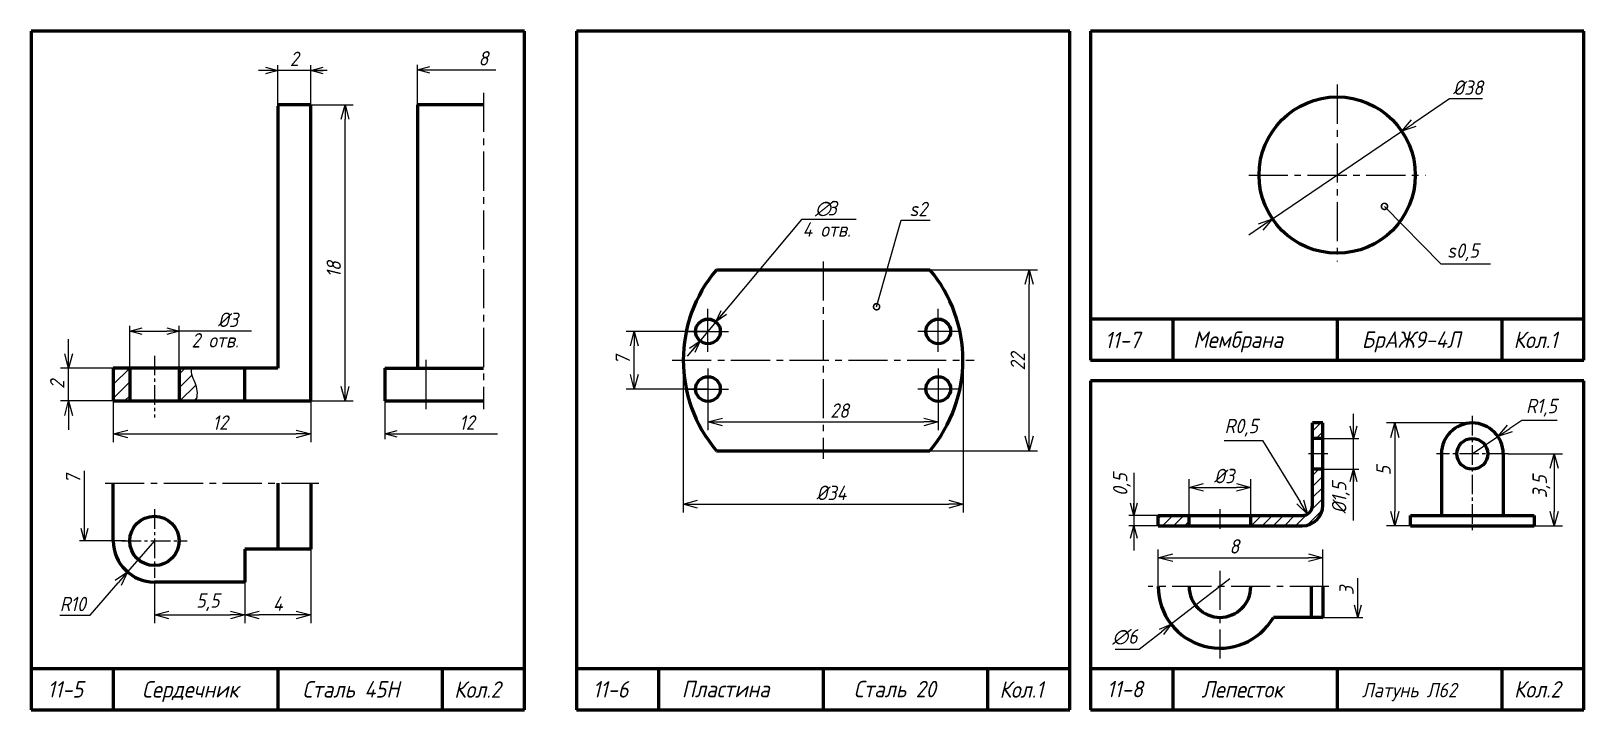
# Model space of a CAD drawing. Header units: millimetres. Extents: x -269 to 499, y 126 to 466.
# Drawn here: x 121 to 498.6, y 301 to 466 of the extents above; entities that cross this region are included whole.
import ezdxf

# ---------------------------------------------------------------- set-up
doc = ezdxf.new("R2010")
doc.units = ezdxf.units.MM
doc.header["$LTSCALE"] = 0.5
doc.linetypes.add('CENTER2', pattern=[28.575, 19.05, -3.175, 3.175, -3.175])
doc.linetypes.add('осевая2', pattern=[28.575, 19.05, -3.175, 3.175, -3.175])
doc.layers.get('0').update_dxf_attribs({"lineweight": 60})
doc.layers.get('Defpoints').update_dxf_attribs({"color": 5})
doc.styles.get("Standard").update_dxf_attribs({"font": 'isocpeui.ttf', "width": 0.9})
doc.dimstyles.new('Standart 1', dxfattribs={"dimtxt": 3.5, "dimasz": 3.5, "dimexe": 2, "dimexo": 0, "dimgap": 1, "dimtad": 1, "dimtoh": 1, "dimdec": 0, "dimtxsty": 'Standard', "dimblk": 'OPEN30', "dimcen": 2.5, "dimadec": 0, "dimazin": 0, "dimtfac": 1, "dimtdec": 0, "dimtmove": 0, "dimatfit": 3, "dimldrblk": 'DOTSMALL', "dimfxl": 0, "dimarcsym": 0})

# ---------------------------------------------------------------- blocks, each defined once
blk = doc.blocks.new('_Open30')
at = {"color": 0, "linetype": 'ByBlock', "lineweight": -2}
for p, q in [((-1, 0.27), (0, 0)), ((0, 0), (-1, -0.27)), ((0, 0), (-1, 0))]:
    blk.add_line(p, q, dxfattribs=at)
blk = doc.blocks.new('*D78')
at = {"color": 0, "lineweight": -2}
for p, q in [((465.88, 449.5), (457.22, 443.63)), ((473.92, 449.5), (465.88, 449.5)), ((422.88, 420.34), (454.33, 441.66)), ((419.98, 418.37), (417.08, 416.41))]:
    blk.add_line(p, q, dxfattribs=at)
at = {"layer": 'Defpoints', "color": 0}
for p in [(454.33, 441.66), (422.88, 420.34)]:
    blk.add_point(p, dxfattribs=at)
at = {"color": 0, "lineweight": -2, "xscale": 3.5, "yscale": 3.5, "zscale": 3.5}
for p, rotation in [((454.33, 441.66), 214.1462770754101), ((422.88, 420.34), 34.14627707541009)]:
    blk.add_blockref('_Open30', p, dxfattribs=dict(at, rotation=rotation))
at = {"color": 0, "lineweight": -3, "insert": (470.4, 452.25), "char_height": 3.5, "attachment_point": 5}
blk.add_mtext('%%C38', dxfattribs=at)
blk = doc.blocks.new('_DotSmall')
at = {"color": 0, "linetype": 'ByBlock', "const_width": 0.5}
blk.add_lwpolyline([(-0.0625, 0, 1), (0.0625, 0, 1)], format="xyb", close=True, dxfattribs=at)
blk = doc.blocks.new('*D79')
at = {"color": 0, "lineweight": -2}
for p, q in [((285.6, 373.5), (285.6, 369)), ((289.1, 371), (338.1, 371)), ((341.6, 373.5), (341.6, 369))]:
    blk.add_line(p, q, dxfattribs=at)
at = {"layer": 'Defpoints', "color": 0}
for p in [(285.6, 373.5), (341.6, 373.5), (341.6, 371)]:
    blk.add_point(p, dxfattribs=at)
at = {"color": 0, "lineweight": -2, "xscale": 3.5, "yscale": 3.5, "zscale": 3.5, "rotation": 180}
blk.add_blockref('_Open30', (285.6, 371), dxfattribs=at)
at = {"color": 0, "lineweight": -2, "xscale": 3.5, "yscale": 3.5, "zscale": 3.5}
blk.add_blockref('_Open30', (341.6, 371), dxfattribs=at)
at = {"color": 0, "lineweight": -3, "insert": (317.6, 373.75), "char_height": 3.5, "attachment_point": 5}
blk.add_mtext('28', dxfattribs=at)
blk = doc.blocks.new('*D80')
at = {"color": 0, "lineweight": -2}
for p, q in [((285.6, 393), (265.68, 393)), ((267.68, 382.5), (267.68, 389.5)), ((285.6, 379), (265.68, 379))]:
    blk.add_line(p, q, dxfattribs=at)
at = {"layer": 'Defpoints', "color": 0}
for p in [(267.68, 393), (285.6, 393), (285.6, 379)]:
    blk.add_point(p, dxfattribs=at)
at = {"color": 0, "lineweight": -2, "xscale": 3.5, "yscale": 3.5, "zscale": 3.5}
for p, rotation in [((267.68, 393), 90), ((267.68, 379), 270)]:
    blk.add_blockref('_Open30', p, dxfattribs=dict(at, rotation=rotation))
at = {"color": 0, "lineweight": -3, "insert": (264.91, 386), "char_height": 3.5, "attachment_point": 5, "rotation": 90}
blk.add_mtext('7', dxfattribs=at)
blk = doc.blocks.new('*D81')
at = {"color": 0, "lineweight": -2}
for p, q in [((339.6, 408), (365.69, 408)), ((363.69, 367.5), (363.69, 404.5)), ((339.6, 364), (365.69, 364))]:
    blk.add_line(p, q, dxfattribs=at)
at = {"layer": 'Defpoints', "color": 0}
for p in [(339.6, 408), (363.69, 408), (339.6, 364)]:
    blk.add_point(p, dxfattribs=at)
at = {"color": 0, "lineweight": -2, "xscale": 3.5, "yscale": 3.5, "zscale": 3.5}
for p, rotation in [((363.69, 408), 90), ((363.69, 364), 270)]:
    blk.add_blockref('_Open30', p, dxfattribs=dict(at, rotation=rotation))
at = {"color": 0, "lineweight": -3, "insert": (360.94, 385.65), "char_height": 3.5, "attachment_point": 5, "rotation": 90}
blk.add_mtext('22', dxfattribs=at)
blk = doc.blocks.new('*D82')
at = {"color": 0, "lineweight": -2}
for p, q in [((279.54, 386), (279.54, 349)), ((347.66, 386), (347.66, 349)), ((283.04, 351), (344.16, 351))]:
    blk.add_line(p, q, dxfattribs=at)
at = {"layer": 'Defpoints', "color": 0}
for p in [(279.54, 386), (347.66, 386), (347.66, 351)]:
    blk.add_point(p, dxfattribs=at)
at = {"color": 0, "lineweight": -2, "xscale": 3.5, "yscale": 3.5, "zscale": 3.5, "rotation": 180}
blk.add_blockref('_Open30', (279.54, 351), dxfattribs=at)
at = {"color": 0, "lineweight": -2, "xscale": 3.5, "yscale": 3.5, "zscale": 3.5}
blk.add_blockref('_Open30', (347.66, 351), dxfattribs=at)
at = {"color": 0, "lineweight": -3, "insert": (315.6, 353.75), "char_height": 3.5, "attachment_point": 5}
blk.add_mtext('%%C34', dxfattribs=at)
blk = doc.blocks.new('*D83')
at = {"color": 0, "lineweight": -2}
for p, q in [((402.6, 348.25), (402.6, 357.1)), ((406.1, 355.1), (414.1, 355.1)), ((417.6, 348.25), (417.6, 357.1))]:
    blk.add_line(p, q, dxfattribs=at)
at = {"layer": 'Defpoints', "color": 0}
for p in [(417.6, 355.1), (402.6, 348.25), (417.6, 348.25)]:
    blk.add_point(p, dxfattribs=at)
at = {"color": 0, "lineweight": -2, "xscale": 3.5, "yscale": 3.5, "zscale": 3.5, "rotation": 180}
blk.add_blockref('_Open30', (402.6, 355.1), dxfattribs=at)
at = {"color": 0, "lineweight": -2, "xscale": 3.5, "yscale": 3.5, "zscale": 3.5}
blk.add_blockref('_Open30', (417.6, 355.1), dxfattribs=at)
at = {"color": 0, "lineweight": -3, "insert": (411.11, 357.85), "char_height": 3.5, "attachment_point": 5}
blk.add_mtext('%%c3', dxfattribs=at)
blk = doc.blocks.new('*D84')
at = {"color": 0, "lineweight": -2}
for p, q in [((411.15, 366.5), (420.4, 366.5)), ((420.4, 366.5), (429.58, 351.6))]:
    blk.add_line(p, q, dxfattribs=at)
at = {"layer": 'Defpoints', "color": 0}
for p in [(430.1, 350.75), (431.41, 348.62)]:
    blk.add_point(p, dxfattribs=at)
at = {"color": 0, "lineweight": -2, "xscale": 3.5, "yscale": 3.5, "zscale": 3.5, "rotation": 301.6283225219282}
blk.add_blockref('_Open30', (431.41, 348.62), dxfattribs=at)
at = {"color": 0, "lineweight": -3, "insert": (415.28, 369.6), "char_height": 3.5, "attachment_point": 5}
blk.add_mtext('R0,5', dxfattribs=at)
blk = doc.blocks.new('*D85')
at = {"color": 0, "lineweight": -2}
for p, q in [((483.48, 371.36), (480.58, 369.4)), ((492.08, 371.36), (483.48, 371.36)), ((471.46, 363.25), (477.68, 367.44))]:
    blk.add_line(p, q, dxfattribs=at)
at = {"layer": 'Defpoints', "color": 0}
for p in [(477.68, 367.44), (471.46, 363.25)]:
    blk.add_point(p, dxfattribs=at)
at = {"color": 0, "lineweight": -2, "xscale": 3.5, "yscale": 3.5, "zscale": 3.5, "rotation": 214.0073273432891}
blk.add_blockref('_Open30', (477.68, 367.44), dxfattribs=at)
at = {"color": 0, "lineweight": -3, "insert": (488.28, 374.46), "char_height": 3.5, "attachment_point": 5}
blk.add_mtext('R1,5', dxfattribs=at)
blk = doc.blocks.new('*D86')
at = {"color": 0, "lineweight": -2}
for p, q in [((395.1, 331), (395.1, 340)), ((435.1, 331), (435.1, 340)), ((398.6, 338), (431.6, 338))]:
    blk.add_line(p, q, dxfattribs=at)
at = {"layer": 'Defpoints', "color": 0}
for p in [(435.1, 338), (395.1, 331), (435.1, 331)]:
    blk.add_point(p, dxfattribs=at)
at = {"color": 0, "lineweight": -2, "xscale": 3.5, "yscale": 3.5, "zscale": 3.5, "rotation": 180}
blk.add_blockref('_Open30', (395.1, 338), dxfattribs=at)
at = {"color": 0, "lineweight": -2, "xscale": 3.5, "yscale": 3.5, "zscale": 3.5}
blk.add_blockref('_Open30', (435.1, 338), dxfattribs=at)
at = {"color": 0, "lineweight": -3, "insert": (413.6, 340.75), "char_height": 3.5, "attachment_point": 5}
blk.add_mtext('8', dxfattribs=at)
blk = doc.blocks.new('*D87')
at = {"color": 0, "lineweight": -2}
for p, q in [((471.46, 370.75), (450.62, 370.75)), ((452.62, 367.25), (452.62, 349.25)), ((456.46, 345.75), (450.62, 345.75))]:
    blk.add_line(p, q, dxfattribs=at)
at = {"layer": 'Defpoints', "color": 0}
for p in [(471.46, 370.75), (452.62, 345.75), (456.46, 345.75)]:
    blk.add_point(p, dxfattribs=at)
at = {"color": 0, "lineweight": -2, "xscale": 3.5, "yscale": 3.5, "zscale": 3.5}
for p, rotation in [((452.62, 370.75), 90), ((452.62, 345.75), 270)]:
    blk.add_blockref('_Open30', p, dxfattribs=dict(at, rotation=rotation))
at = {"color": 0, "lineweight": -3, "insert": (449.87, 359.15), "char_height": 3.5, "attachment_point": 5, "rotation": 90}
blk.add_mtext('5', dxfattribs=at)
blk = doc.blocks.new('*D46')
at = {"color": 0, "lineweight": -2}
for p, q in [((480.21, 363.25), (493.35, 363.25)), ((491.35, 359.75), (491.35, 349.25)), ((486.46, 345.75), (493.35, 345.75))]:
    blk.add_line(p, q, dxfattribs=at)
at = {"layer": 'Defpoints', "color": 0}
for p in [(480.21, 363.25), (486.46, 345.75), (491.35, 345.75)]:
    blk.add_point(p, dxfattribs=at)
at = {"color": 0, "lineweight": -2, "xscale": 3.5, "yscale": 3.5, "zscale": 3.5}
for p, rotation in [((491.35, 363.25), 90), ((491.35, 345.75), 270)]:
    blk.add_blockref('_Open30', p, dxfattribs=dict(at, rotation=rotation))
at = {"color": 0, "lineweight": -3, "insert": (488.25, 355.25), "char_height": 3.5, "attachment_point": 5, "rotation": 90}
blk.add_mtext('3,5', dxfattribs=at)
blk = doc.blocks.new('*D54')
at = {"color": 0, "lineweight": -2}
for p, q in [((189, 448.09), (199.36, 448.09)), ((197.36, 379.59), (197.36, 444.59)), ((189, 376.09), (199.36, 376.09))]:
    blk.add_line(p, q, dxfattribs=at)
at = {"layer": 'Defpoints', "color": 0}
for p in [(189, 448.09), (197.36, 448.09), (189, 376.09)]:
    blk.add_point(p, dxfattribs=at)
at = {"color": 0, "lineweight": -2, "xscale": 3.5, "yscale": 3.5, "zscale": 3.5}
for p, rotation in [((197.36, 448.09), 90), ((197.36, 376.09), 270)]:
    blk.add_blockref('_Open30', p, dxfattribs=dict(at, rotation=rotation))
at = {"color": 0, "lineweight": -3, "insert": (194.61, 408.07), "char_height": 3.5, "attachment_point": 5, "rotation": 90}
blk.add_mtext('18', dxfattribs=at)
blk = doc.blocks.new('*D55')
at = {"color": 0, "lineweight": -2}
for p, q in [((151, 332.09), (151, 322.09)), ((173, 332.09), (173, 322.09)), ((154.5, 324.09), (169.5, 324.09))]:
    blk.add_line(p, q, dxfattribs=at)
at = {"layer": 'Defpoints', "color": 0}
for p in [(151, 332.09), (173, 332.09), (173, 324.09)]:
    blk.add_point(p, dxfattribs=at)
at = {"color": 0, "lineweight": -2, "xscale": 3.5, "yscale": 3.5, "zscale": 3.5, "rotation": 180}
blk.add_blockref('_Open30', (151, 324.09), dxfattribs=at)
at = {"color": 0, "lineweight": -2, "xscale": 3.5, "yscale": 3.5, "zscale": 3.5}
blk.add_blockref('_Open30', (173, 324.09), dxfattribs=at)
at = {"color": 0, "lineweight": -3, "insert": (164, 327.19), "char_height": 3.5, "attachment_point": 5}
blk.add_mtext('5,5', dxfattribs=at)
blk = doc.blocks.new('*D56')
at = {"color": 0, "lineweight": -2}
for p, q in [((189, 340.09), (189, 322.09)), ((173, 332.09), (173, 322.09)), ((185.5, 324.09), (176.5, 324.09))]:
    blk.add_line(p, q, dxfattribs=at)
at = {"layer": 'Defpoints', "color": 0}
for p in [(189, 340.09), (173, 332.09), (173, 324.09)]:
    blk.add_point(p, dxfattribs=at)
at = {"color": 0, "lineweight": -2, "xscale": 3.5, "yscale": 3.5, "zscale": 3.5, "rotation": 180}
blk.add_blockref('_Open30', (173, 324.09), dxfattribs=at)
at = {"color": 0, "lineweight": -2, "xscale": 3.5, "yscale": 3.5, "zscale": 3.5}
blk.add_blockref('_Open30', (189, 324.09), dxfattribs=at)
at = {"color": 0, "lineweight": -3, "insert": (181, 326.84), "char_height": 3.5, "attachment_point": 5}
blk.add_mtext('4', dxfattribs=at)
blk = doc.blocks.new('*D57')
at = {"color": 0, "lineweight": -2}
for p, q in [((141, 376.09), (141, 366.09)), ((189, 376.09), (189, 366.09)), ((144.5, 368.09), (185.5, 368.09))]:
    blk.add_line(p, q, dxfattribs=at)
at = {"layer": 'Defpoints', "color": 0}
for p in [(141, 376.09), (189, 376.09), (189, 368.09)]:
    blk.add_point(p, dxfattribs=at)
at = {"color": 0, "lineweight": -2, "xscale": 3.5, "yscale": 3.5, "zscale": 3.5, "rotation": 180}
blk.add_blockref('_Open30', (141, 368.09), dxfattribs=at)
at = {"color": 0, "lineweight": -2, "xscale": 3.5, "yscale": 3.5, "zscale": 3.5}
blk.add_blockref('_Open30', (189, 368.09), dxfattribs=at)
at = {"color": 0, "lineweight": -3, "insert": (167, 370.84), "char_height": 3.5, "attachment_point": 5}
blk.add_mtext('12', dxfattribs=at)
blk = doc.blocks.new('*D58')
at = {"color": 0, "lineweight": -2}
for p, q in [((130.13, 387.59), (130.13, 391.09)), ((141, 384.09), (128.13, 384.09)), ((130.13, 376.09), (130.13, 384.09)), ((141, 376.09), (128.13, 376.09)), ((130.13, 372.59), (130.13, 369.09))]:
    blk.add_line(p, q, dxfattribs=at)
at = {"layer": 'Defpoints', "color": 0}
for p in [(130.13, 384.09), (141, 384.09), (141, 376.09)]:
    blk.add_point(p, dxfattribs=at)
at = {"color": 0, "lineweight": -2, "xscale": 3.5, "yscale": 3.5, "zscale": 3.5}
for p, rotation in [((130.13, 384.09), 270), ((130.13, 376.09), 90)]:
    blk.add_blockref('_Open30', p, dxfattribs=dict(at, rotation=rotation))
at = {"color": 0, "lineweight": -3, "insert": (127.38, 380.09), "char_height": 3.5, "attachment_point": 5, "rotation": 90}
blk.add_mtext('2', dxfattribs=at)
blk = doc.blocks.new('*D59')
at = {"color": 0, "lineweight": -2}
for p, q in [((151, 342.09), (144.46, 334.53)), ((135.34, 324), (142.16, 331.88)), ((127.98, 324), (135.34, 324))]:
    blk.add_line(p, q, dxfattribs=at)
at = {"layer": 'Defpoints', "color": 0}
for p in [(151, 342.09), (144.46, 334.53)]:
    blk.add_point(p, dxfattribs=at)
at = {"color": 0, "lineweight": -2, "xscale": 3.5, "yscale": 3.5, "zscale": 3.5, "rotation": 49.11922437698752}
blk.add_blockref('_Open30', (144.46, 334.53), dxfattribs=at)
at = {"color": 0, "lineweight": -3, "insert": (131.16, 326.75), "char_height": 3.5, "attachment_point": 5}
blk.add_mtext('R10', dxfattribs=at)

msp = doc.modelspace()

# ---------------------------------------------------------------- hatches: boundary and pattern name
at = {"lineweight": -3}
h = msp.add_hatch(dxfattribs=at)
h.set_pattern_fill('ANSI31', color=256, scale=0.75, style=0)
h.paths.add_polyline_path([(145, 384.09), (141.04, 384.09), (141, 384.04), (141, 376.09), (145, 376.09)])
h = msp.add_hatch(dxfattribs=at)
h.set_pattern_fill('ANSI31', color=256, scale=0.75, style=0)
edge = h.paths.add_edge_path()
edge.add_spline(control_points=[(161, 376.09), (161.5, 377.32), (161.44, 380.2), (159.57, 382.78), (160, 384.09)], knot_values=[0, 0, 0, 0, 4, 8.123106, 8.123106, 8.123106, 8.123106], degree=3, periodic=0)
edge.add_line((160, 384.09), (157, 384.09))
edge.add_line((157, 384.09), (157, 376.09))
edge.add_line((157, 376.09), (161, 376.09))
h = msp.add_hatch(dxfattribs=at)
h.set_pattern_fill('ANSI31', scale=0.6, style=0)
h.set_pattern_definition([(45, (223.6025, 281), (-1.347038, 1.347038), [])])
h.paths.add_polyline_path([(395.1, 348.25), (395.1, 345.75), (402.6, 345.75), (402.6, 348.25)])
h.paths.add_polyline_path([(430.1, 345.75, 0.414214), (435.1, 350.75), (435.1, 359.5), (432.6, 359.5), (432.6, 350.75, -0.414214), (430.1, 348.25), (417.6, 348.25), (417.6, 345.75)])
h.paths.add_polyline_path([(432.6, 367), (435.1, 367), (435.1, 370.75), (432.6, 370.75)])

# ---------------------------------------------------------------- linework, layer by layer
at = {"color": 7, "lineweight": 60}
for p, q in [((241, 466), (121, 466)), ((121, 466), (121, 301)), ((241, 301), (241, 466)), ((373.6, 466), (253.6, 466)), ((253.6, 466), (253.6, 301)), ((373.6, 301), (373.6, 466)), ((498.6, 466), (378.6, 466)), ((378.6, 466), (378.6, 386)), ((498.6, 386), (498.6, 466)), ((189, 448.09), (181, 448.09)), ((181, 447.78), (181, 384.09)), ((189, 376.09), (189, 448.09)), ((215, 448.09), (215, 384.09)), ((231, 448.09), (215, 448.09)), ((287.68, 408), (339.53, 408)), ((498.6, 396), (378.6, 396)), ((398.6, 396), (398.6, 386)), ((438.6, 396), (438.6, 386)), ((478.6, 396), (478.6, 386)), ((378.6, 386), (498.6, 386)), ((141, 384.09), (141, 376.09)), ((181, 384.09), (141, 384.09)), ((145, 384.09), (145, 376.09)), ((157, 384.09), (157, 376.09)), ((173, 376.09), (173, 384.09)), ((207, 384.09), (231, 384.09)), ((207, 384.09), (207, 376.09)), ((498.6, 381), (378.6, 381)), ((378.6, 381), (378.6, 301)), ((498.6, 301), (498.6, 381)), ((141, 376.09), (189, 376.09)), ((207, 376.09), (231, 376.09)), ((432.6, 350.75), (432.6, 370.75)), ((435.1, 370.75), (432.6, 370.75)), ((435.1, 350.75), (435.1, 370.75)), ((435.1, 367), (432.6, 367)), ((287.67, 364.01), (339.52, 363.99)), ((435.1, 359.5), (432.6, 359.5)), ((141, 342.09), (141, 356.09)), ((181, 356.09), (181, 340.09)), ((189, 356.09), (189, 340.09)), ((395.1, 345.75), (395.1, 348.25)), ((395.1, 348.25), (430.1, 348.25)), ((402.6, 345.75), (402.6, 348.25)), ((417.6, 345.75), (417.6, 348.25)), ((456.46, 348.25), (486.46, 348.25)), ((456.46, 345.75), (456.46, 348.25)), ((486.46, 348.25), (486.46, 345.75)), ((395.1, 345.75), (430.1, 345.75)), ((456.46, 345.75), (486.46, 345.75)), ((173, 340.09), (173, 332.09)), ((189, 340.09), (173, 340.09)), ((173, 332.09), (151, 332.09)), ((432.31, 331), (432.31, 323.5)), ((435.1, 331), (435.1, 323.5)), ((435.1, 323.5), (423.09, 323.5)), ((241, 311), (121, 311)), ((121, 311), (121, 301)), ((141, 311), (141, 301)), ((181, 311), (181, 301)), ((221, 311), (221, 301)), ((373.6, 311), (253.6, 311)), ((273.6, 311), (273.6, 301)), ((313.6, 311), (313.6, 301)), ((353.6, 311), (353.6, 301)), ((498.6, 311), (378.6, 311)), ((398.6, 311), (398.6, 301)), ((438.6, 311), (438.6, 301)), ((478.6, 311), (478.6, 301)), ((121, 301), (241, 301)), ((253.6, 301), (373.6, 301)), ((378.6, 301), (498.6, 301))]:
    msp.add_line(p, q, dxfattribs=at)
at = {"color": 7, "lineweight": -3}
for p, q in [((181, 447.78), (181, 457.74)), ((189, 447.78), (189, 457.74)), ((215, 447.78), (215, 457.81)), ((193, 456.38), (176.31, 456.38)), ((218, 456.56), (234, 456.56)), ((308.34, 420.18), (280.55, 386.96)), ((321.6, 420.18), (308.34, 420.18)), ((285.6, 388), (285.6, 398.5)), ((341.6, 388), (341.6, 398.5)), ((145, 384.09), (145, 394.34)), ((148, 393.09), (154, 393.09)), ((157, 384.09), (157, 394.34)), ((174.64, 393.09), (157, 393.09)), ((280.6, 393), (290.6, 393)), ((346.6, 393), (336.6, 393)), ((285.6, 384), (285.6, 373.5)), ((341.6, 384), (341.6, 373.5)), ((280.6, 379), (290.6, 379)), ((346.6, 379), (336.6, 379)), ((207, 376.09), (207, 366.84)), ((442.59, 347.06), (442.59, 373)), ((210, 368.09), (234.39, 368.09)), ((435.1, 367), (443.84, 367)), ((134, 345.09), (134, 359.09)), ((435.1, 359.5), (443.84, 359.5)), ((389.18, 358.61), (389.18, 339.75)), ((395.1, 348.25), (387.93, 348.25)), ((395.1, 345.75), (387.93, 345.75)), ((144, 342.09), (132.75, 342.09)), ((412.53, 332.88), (398.23, 321.83)), ((443.6, 326.5), (443.6, 333)), ((435.1, 323.5), (444.85, 323.5)), ((390.44, 315.8), (395.86, 319.99)), ((384.58, 315.8), (390.44, 315.8))]:
    msp.add_line(p, q, dxfattribs=at)
at = {"color": 7, "linetype": 'осевая2', "lineweight": -3}
for p, q in [((231, 451), (231, 374.09)), ((438.6, 453), (438.6, 410)), ((417.1, 431), (460.1, 431)), ((313.6, 410), (313.6, 362)), ((276.88, 386), (350.3, 386)), ((139, 356.09), (191, 356.09)), ((410.1, 334.82), (410.1, 313.5)), ((436.6, 331), (392.6, 331))]:
    msp.add_line(p, q, dxfattribs=at)
at = {"color": 7, "linetype": 'осевая2', "lineweight": -3, "ltscale": 0.5}
for p, q in [((151, 387.09), (151, 372.09)), ((471.46, 372.46), (471.46, 343.85)), ((436.35, 363.25), (431.35, 363.25)), ((480.21, 363.25), (462.71, 363.25)), ((151, 349.8), (151, 333.09)), ((410.1, 349.8), (410.1, 344.4)), ((143, 342.09), (159, 342.09))]:
    msp.add_line(p, q, dxfattribs=at)
at = {"color": 7, "linetype": 'CENTER2', "lineweight": -3, "ltscale": 10}
msp.add_line((217, 386.09), (217, 374.09), dxfattribs=at)
at = {"color": 7}
msp.add_line((141, 384.04), (141.04, 384.09), dxfattribs=at)
at = {"color": 7, "linetype": 'Continuous', "lineweight": 60, "ltscale": 0.2}
for p, q in [((463.96, 363.25), (463.96, 348.25)), ((478.96, 363.25), (478.96, 348.25))]:
    msp.add_line(p, q, dxfattribs=at)
at = {"color": 7, "lineweight": -3}
for points in [[(450.1, 423.39), (463.82, 409.43), (475.85, 409.43)], [(326.6, 399), (332.6, 420), (339.6, 420)]]:
    msp.add_lwpolyline(points, dxfattribs=at)
at = {"color": 7, "lineweight": 60}
for centre, radius in [((438.6, 431), 19), ((285.6, 393), 3), ((341.6, 393), 3), ((285.6, 379), 3), ((341.6, 379), 3), ((471.46, 363.25), 3.75), ((151, 342.09), 6)]:
    msp.add_circle(centre, radius, dxfattribs=at)
for centre, radius, start, end in [((313.6, 386), 34, 139.6798, 220.2875), ((313.6, 386), 34, 319.6678, 40.3202), ((430.1, 350.75), 2.5, 270, 0), ((430.1, 350.75), 5, 270, 0), ((151, 342.09), 10, 180, 270), ((410.1, 331), 15, 180, 330), ((410.1, 331), 7.5, 180, 0)]:
    msp.add_arc(centre, radius, start, end, dxfattribs=at)
at = {"color": 7, "lineweight": 60, "ltscale": 0.2}
msp.add_arc((471.46, 363.25), 7.5, 360, 180, dxfattribs=at)
at = {"color": 7, "lineweight": -3, "start_tangent": (-0.316228, -0.948683), "end_tangent": (-0.371391, -0.928477)}
msp.add_spline([(160, 384.09), (161, 380.09), (161, 376.09)], degree=3, dxfattribs=at)

# ---------------------------------------------------------------- block references
at = {"color": 7, "lineweight": -3, "xscale": 3, "yscale": 3, "zscale": 3}
for p in [(181, 456.38), (157, 393.09)]:
    msp.add_blockref('_Open30', p, dxfattribs=at)
at = {"color": 7, "lineweight": -3, "yscale": 3, "zscale": 3}
for p, xscale, rotation in [((189, 456.38), 3, 180), ((215, 456.56), 3, 180), ((287.53, 395.3), 2.999999999999966, 230.0912088613133), ((145, 393.09), 3, 180), ((283.68, 390.7), 2.99999999999993, 50.09120886131413), ((207, 368.09), 3, 180), ((442.59, 367), 3, 270), ((442.59, 359.5), 3, 90), ((389.18, 348.25), 3, 270), ((134, 342.09), 3, 270), ((389.18, 345.75), 3, 90), ((443.6, 323.5), 3, 270), ((398.23, 321.83), 2.999999999999996, 37.70390038730965)]:
    msp.add_blockref('_Open30', p, dxfattribs=dict(at, xscale=xscale, rotation=rotation))
at = {"color": 7, "yscale": 3, "zscale": 3}
for p, xscale, rotation in [((450.1, 423.39), 2.999999999999996, 142.7728532187868), ((326.6, 399), 2.999999999999961, 249.3338765690458)]:
    msp.add_blockref('_DotSmall', p, dxfattribs=dict(at, xscale=xscale, rotation=rotation))

# ---------------------------------------------------------------- texts
at = {"color": 7, "lineweight": -3, "width": 0.9}
for s, p in [('∅', (311.65, 421.2)), ('3', (314.73, 421.2)), ('s2', (334.6, 421)), ('4 отв.', (308.6, 416.02)), ('s0,5', (465.35, 410.89)), ('2 отв.', (160, 389.09))]:
    msp.add_text(s, height=3.5, dxfattribs=at).set_placement(p)
at = {"color": 7, "width": 0.9}
for s, height, p in [('11-7', 4, (382.1, 388.9)), ('Мембрана', 4, (403.6, 389)), ('БрАЖ9-4Л ', 4, (444.6, 389)), ('Кол.1', 4, (481.5, 388.95)), ('11-5', 4, (125, 304)), ('Сердечник', 4, (148, 304)), ('Сталь 45Н', 4, (187, 304)), ('Кол.2', 4, (223.89, 303.95)), ('11-6', 4, (257.6, 304)), ('Пластина', 4, (279.24, 304.07)), ('Сталь 20 ', 4, (321.06, 304.07)), ('Кол.1', 4, (356.5, 303.95)), ('11-8', 4, (382.6, 304.07)), ('Лепесток', 4, (405.6, 304)), ('Латунь Л62', 3.5, (444.6, 304.07)), ('Кол.2', 4, (481.6, 304))]:
    msp.add_text(s, height=height, dxfattribs=at).set_placement(p)
at = {"color": 7, "lineweight": -3, "char_height": 3.5, "attachment_point": 5}
for s, insert in [('\\A1;2', (185, 459.24)), ('8', (231, 459.38)), ('∅6', (387.01, 318.73))]:
    msp.add_mtext(s, dxfattribs=dict(at, insert=insert))
at = {"color": 7, "char_height": 3.5, "attachment_point": 5}
for s, insert in [('%%C3', (168.88, 395.83)), ('12', (227, 370.84))]:
    msp.add_mtext(s, dxfattribs=dict(at, insert=insert))
at = {"color": 7, "lineweight": -3, "char_height": 3.5, "attachment_point": 5, "rotation": 90}
for s, insert in [('7', (131.25, 357.09)), ('0,5', (386.25, 355.76)), ('%%c1,5', (439.49, 352.54)), ('3', (440.85, 330))]:
    msp.add_mtext(s, dxfattribs=dict(at, insert=insert))

# ---------------------------------------------------------------- dimensions: what is measured, and where the dimension line sits
at = {"color": 7, "lineweight": -3}
dim = msp.add_diameter_dim_2p(p1=(422.88, 420.34), p2=(454.33, 441.66), text='%%C38', dimstyle='Standart 1', dxfattribs=at)
dim.commit()
dim.dimension.update_dxf_attribs({"geometry": '*D78', "text_midpoint": (470.4, 449.5), "dimtype": 163})
for base, p1, p2, text, picture, middle in [((197.36, 448.09), (189, 376.09), (189, 448.09), '18', '*D54', (197.36, 408.07)), ((363.69, 408), (339.6, 364), (339.6, 408), '22', '*D81', (363.69, 385.65)), ((267.68, 393), (285.6, 379), (285.6, 393), '7', '*D80', (267.68, 386)), ((130.13, 384.09), (141, 376.09), (141, 384.09), '2', '*D58', (130.13, 380.09)), ((452.62, 345.75), (471.46, 370.75), (456.46, 345.75), '5', '*D87', (452.62, 359.15)), ((491.35, 345.75), (480.21, 363.25), (486.46, 345.75), '3,5', '*D46', (491.35, 355.25))]:
    dim = msp.add_linear_dim(base=base, p1=p1, p2=p2, angle=90, text=text, dimstyle='Standart 1', dxfattribs=at)
    dim.commit()
    dim.dimension.update_dxf_attribs({"geometry": picture, "text_midpoint": middle, "dimtype": 160})
for base, p1, p2, text, picture, middle in [((347.66, 351), (279.54, 386), (347.66, 386), '%%C34', '*D82', (315.6, 351)), ((189, 368.09), (141, 376.09), (189, 376.09), '12', '*D57', (167, 368.09)), ((341.6, 371), (285.6, 373.5), (341.6, 373.5), '28', '*D79', (317.6, 371)), ((417.6, 355.1), (402.6, 348.25), (417.6, 348.25), '%%c3', '*D83', (411.11, 355.1)), ((173, 324.09), (189, 340.09), (173, 332.09), '4', '*D56', (181, 324.09)), ((435.1, 338), (395.1, 331), (435.1, 331), '8', '*D86', (413.6, 338)), ((173, 324.09), (151, 332.09), (173, 332.09), '5,5', '*D55', (164, 324.09))]:
    dim = msp.add_linear_dim(base=base, p1=p1, p2=p2, text=text, dimstyle='Standart 1', dxfattribs=at)
    dim.commit()
    dim.dimension.update_dxf_attribs({"geometry": picture, "text_midpoint": middle, "dimtype": 160})
dim = msp.add_radius_dim(center=(471.46, 363.25), mpoint=(477.68, 367.44), text='R1,5', dimstyle='Standart 1', dxfattribs=at)
dim.commit()
dim.dimension.update_dxf_attribs({"geometry": '*D85', "text_midpoint": (488.28, 374.46)})
dim = msp.add_radius_dim(center=(430.1, 350.75), mpoint=(431.41, 348.62), text='R0,5', dimstyle='Standart 1', dxfattribs=at)
dim.commit()
dim.dimension.update_dxf_attribs({"geometry": '*D84', "text_midpoint": (415.28, 366.5), "dimtype": 164})
dim = msp.add_radius_dim(center=(151, 342.09), mpoint=(144.46, 334.53), dimstyle='Standart 1', dxfattribs=at)
dim.commit()
dim.dimension.update_dxf_attribs({"geometry": '*D59', "text_midpoint": (131.16, 324), "dimtype": 164})

doc.saveas('drawing.dxf')
